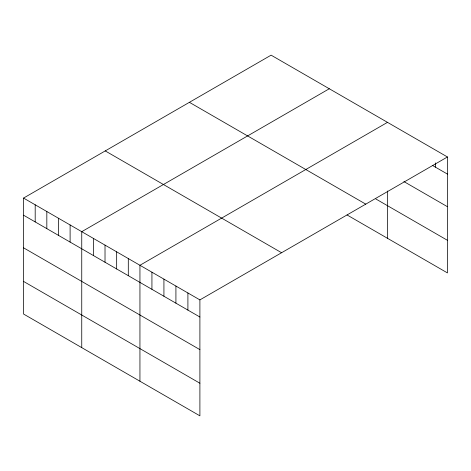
<?xml version="1.0" encoding="UTF-8"?>
<svg xmlns="http://www.w3.org/2000/svg" width="471" height="471" viewBox="0 0 471 471"><rect width="100%" height="100%" fill="white"/><g stroke="black" fill="none" stroke-linecap="round" stroke-linejoin="round"><path stroke-width="0.71" d="M447.45 156.973L199.898 299.892L199.898 415.84L23.55 314.027L23.55 198.079L271.102 55.16L447.45 156.973L447.45 272.921L347.062 214.959M329.294 88.754L81.748 231.679L81.748 347.627M387.492 122.354L139.94 265.279L139.94 381.227M432.301 165.35L447.45 174.093M403.9 181.565L447.45 206.71M375.852 198.974L447.45 240.31M189.407 102.325L365.761 204.137M105.239 150.914L281.593 252.733M23.55 198.079L199.898 299.892M23.55 215.2L199.898 317.018M23.55 247.817L199.898 349.629M23.55 281.417L199.898 383.229M435.457 162.889L435.457 167.17M387.492 190.99L387.492 238.302M187.905 292.968L187.905 310.095M175.918 286.05L175.918 303.171M163.926 279.126L163.926 296.247M151.933 272.203L151.933 289.324M128.3 258.555L128.3 275.682M116.661 251.838L116.661 268.959M105.021 245.12L105.021 262.241M93.388 238.397L93.388 255.523M70.108 224.961L70.108 242.082M58.469 218.238L58.469 235.365M46.829 211.52L46.829 228.641M35.19 204.797L35.19 221.923"/></g></svg>
